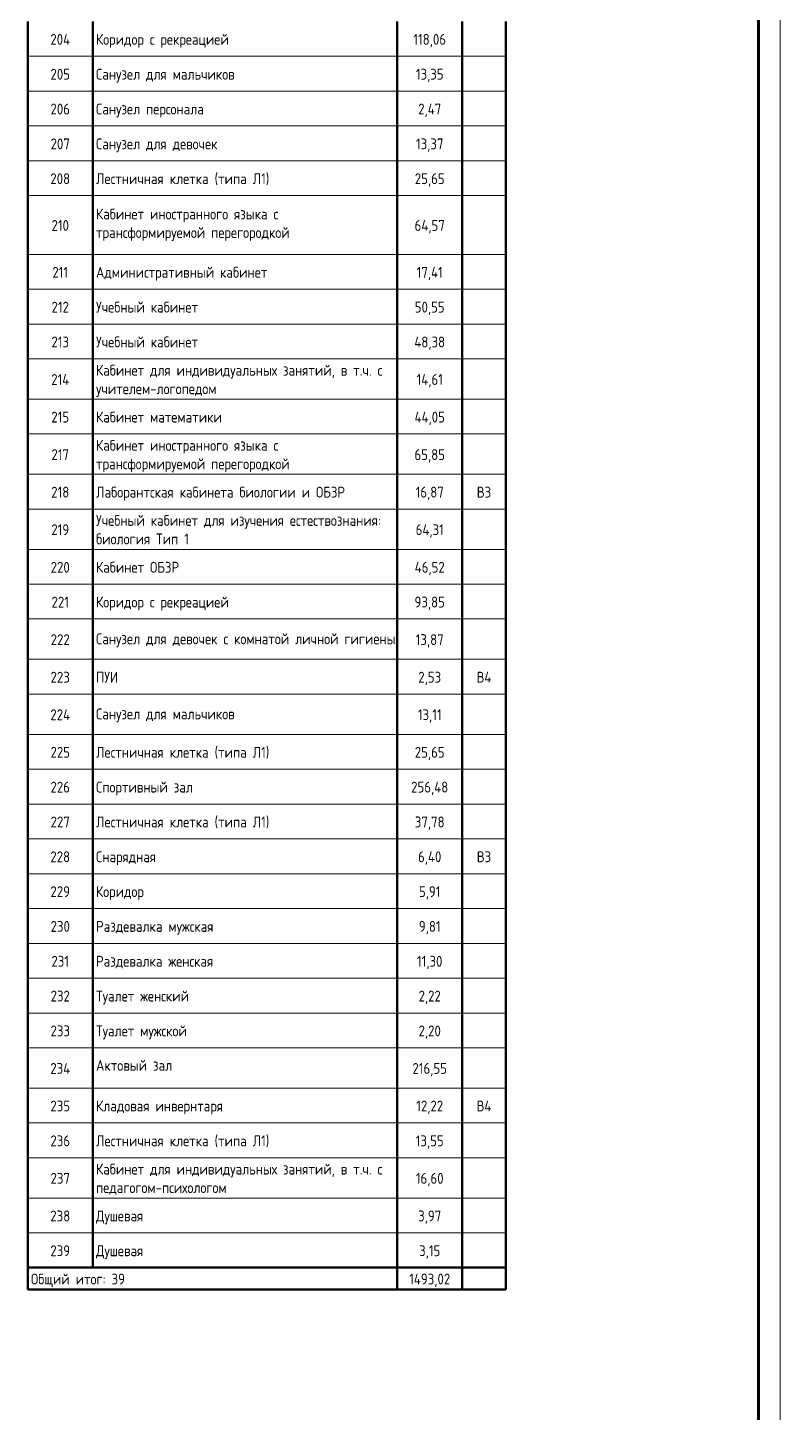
# Model space of a CAD drawing. Header units: millimetres. Extents: x -325553 to 627452, y -28539 to 738858.
# Drawn here: x 181162 to 198499, y 437513 to 469392 of the extents above; entities that cross this region are included whole.
import ezdxf

# ---------------------------------------------------------------- set-up
doc = ezdxf.new("R2010")
doc.units = ezdxf.units.MM
for name, color, linetype, lineweight in [('Графика спецификации', 7, 'Continuous', 20), ('Линии', 7, 'Continuous', 9), ('ОФ_рамка', 8, 'Continuous', 60)]:
    doc.layers.add(name, color=color, linetype=linetype, lineweight=lineweight)
doc.styles.add('GOST Common_7', font='', dxfattribs={"width": 0.9, "height": 2.5})
doc.styles.get('GOST Common_7').set_extended_font_data('GOST type B')

# ---------------------------------------------------------------- blocks, each defined once
blk = doc.blocks.new('А0')
at = {"layer": 'ОФ_рамка', "color": 0, "linetype": 'Continuous', "lineweight": 5, "ltscale": 100}
blk.add_lwpolyline([(341068, -393717), (341068, -309617)], dxfattribs=at)
at = {"layer": 'ОФ_рамка', "color": 0, "linetype": 'Continuous', "ltscale": 100}
blk.add_lwpolyline([(340568, -393217), (340568, -310117)], dxfattribs=at)
blk = doc.blocks.new('2 этаж')
at = {"layer": 'Линии', "color": 251, "lineweight": 50, "true_color": 0x636466}
for p, q in [((180421, 31617), (180421, 30815)), ((181921, 31617), (181921, 30815)), ((188932, 31617), (188932, 30815)), ((190432, 31617), (190432, 30815)), ((191432, 31617), (191432, 30815)), ((180421, 30815), (180421, 30013)), ((181921, 30815), (181921, 30013)), ((188932, 30815), (188932, 30013)), ((190432, 30815), (190432, 30013)), ((191432, 30815), (191432, 30013)), ((180421, 30013), (180421, 29211)), ((181921, 30013), (181921, 29211)), ((188932, 30013), (188932, 29211)), ((190432, 30013), (190432, 29211)), ((191432, 30013), (191432, 29211)), ((180421, 29211), (180421, 28410)), ((181921, 29211), (181921, 28410)), ((188932, 29211), (188932, 28410)), ((190432, 29211), (190432, 28410)), ((191432, 29211), (191432, 28410)), ((180421, 28410), (180421, 27608)), ((181921, 28410), (181921, 27608)), ((188932, 28410), (188932, 27608)), ((190432, 28410), (190432, 27608)), ((191432, 28410), (191432, 27608)), ((180421, 27608), (180421, 26254)), ((180421, 27608), (180421, 26806)), ((181921, 27608), (181921, 26254)), ((181921, 27608), (181921, 26806)), ((188932, 27608), (188932, 26254)), ((188932, 27608), (188932, 26806)), ((190432, 27608), (190432, 26254)), ((190432, 27608), (190432, 26806)), ((191432, 27608), (191432, 26254)), ((191432, 27608), (191432, 26806)), ((180421, 26254), (180421, 25452)), ((181921, 26254), (181921, 25452)), ((188932, 26254), (188932, 25452)), ((190432, 26254), (190432, 25452)), ((191432, 26254), (191432, 25452)), ((180421, 25452), (180421, 24651)), ((181921, 25452), (181921, 24651)), ((188932, 25452), (188932, 24651)), ((190432, 25452), (190432, 24651)), ((191432, 25452), (191432, 24651)), ((180421, 24651), (180421, 23849)), ((181921, 24651), (181921, 23849)), ((188932, 24651), (188932, 23849)), ((190432, 24651), (190432, 23849)), ((191432, 24651), (191432, 23849)), ((180421, 23849), (180421, 22922)), ((181921, 23849), (181921, 22922)), ((188932, 23849), (188932, 22922)), ((190432, 23849), (190432, 22922)), ((191432, 23849), (191432, 22922)), ((180421, 22922), (180421, 22120)), ((180421, 22922), (180421, 22120)), ((181921, 22922), (181921, 22120)), ((181921, 22922), (181921, 22120)), ((188932, 22922), (188932, 22120)), ((188932, 22922), (188932, 22120)), ((190432, 22922), (190432, 22120)), ((190432, 22922), (190432, 22120)), ((191432, 22922), (191432, 22120)), ((191432, 22922), (191432, 22120)), ((180421, 22120), (180421, 21192)), ((181921, 22120), (181921, 21192)), ((188932, 22120), (188932, 21192)), ((190432, 22120), (190432, 21192)), ((191432, 22120), (191432, 21192)), ((180421, 21192), (180421, 20391)), ((181921, 21192), (181921, 20391)), ((188932, 21192), (188932, 20391)), ((190432, 21192), (190432, 20391)), ((191432, 21192), (191432, 20391)), ((180421, 20391), (180421, 19463)), ((181921, 20391), (181921, 19463)), ((188932, 20391), (188932, 19463)), ((190432, 20391), (190432, 19463)), ((191432, 20391), (191432, 19463)), ((180421, 19463), (180421, 18661)), ((181921, 19463), (181921, 18661)), ((188932, 19463), (188932, 18661)), ((190432, 19463), (190432, 18661)), ((191432, 19463), (191432, 18661)), ((180421, 18661), (180421, 17860)), ((181921, 18661), (181921, 17860)), ((188932, 18661), (188932, 17860)), ((190432, 18661), (190432, 17860)), ((191432, 18661), (191432, 17860)), ((180421, 17860), (180421, 16932)), ((181921, 17860), (181921, 16932)), ((188932, 17860), (188932, 16932)), ((190432, 17860), (190432, 16932)), ((191432, 17860), (191432, 16932)), ((180421, 16932), (180421, 16130)), ((181921, 16932), (181921, 16130)), ((188932, 16932), (188932, 16130)), ((190432, 16932), (190432, 16130)), ((191432, 16932), (191432, 16130)), ((180421, 16130), (180421, 15203)), ((181921, 16130), (181921, 15203)), ((188932, 16130), (188932, 15203)), ((190432, 16130), (190432, 15203)), ((191432, 16130), (191432, 15203)), ((180421, 15203), (180421, 14401)), ((181921, 15203), (181921, 14401)), ((188932, 15203), (188932, 14401)), ((190432, 15203), (190432, 14401)), ((191432, 15203), (191432, 14401)), ((180421, 14401), (180421, 13599)), ((181921, 14401), (181921, 13599)), ((188932, 14401), (188932, 13599)), ((190432, 14401), (190432, 13599)), ((191432, 14401), (191432, 13599)), ((180421, 13599), (180421, 12798)), ((181921, 13599), (181921, 12798)), ((188932, 13599), (188932, 12798)), ((190432, 13599), (190432, 12798)), ((191432, 13599), (191432, 12798)), ((180421, 12798), (180421, 11996)), ((181921, 12798), (181921, 11996)), ((188932, 12798), (188932, 11996)), ((190432, 12798), (190432, 11996)), ((191432, 12798), (191432, 11996)), ((180421, 11996), (180421, 11194)), ((181921, 11996), (181921, 11194)), ((188932, 11996), (188932, 11194)), ((190432, 11996), (190432, 11194)), ((191432, 11996), (191432, 11194)), ((180421, 11194), (180421, 10392)), ((181921, 11194), (181921, 10392)), ((188932, 11194), (188932, 10392)), ((190432, 11194), (190432, 10392)), ((191432, 11194), (191432, 10392)), ((180421, 10392), (180421, 9590)), ((181921, 10392), (181921, 9590)), ((188932, 10392), (188932, 9590)), ((190432, 10392), (190432, 9590)), ((191432, 10392), (191432, 9590)), ((180421, 9590), (180421, 8788)), ((181921, 9590), (181921, 8788)), ((188932, 9590), (188932, 8788)), ((190432, 9590), (190432, 8788)), ((191432, 9590), (191432, 8788)), ((180421, 8788), (180421, 7987)), ((181921, 8788), (181921, 7987)), ((188932, 8788), (188932, 7987)), ((190432, 8788), (190432, 7987)), ((191432, 8788), (191432, 7987)), ((180421, 7987), (180421, 7059)), ((181921, 7987), (181921, 7059)), ((188932, 7987), (188932, 7059)), ((190432, 7987), (190432, 7059)), ((191432, 7987), (191432, 7059)), ((180421, 7059), (180421, 6257)), ((181921, 7059), (181921, 6257)), ((188932, 7059), (188932, 6257)), ((190432, 7059), (190432, 6257)), ((191432, 7059), (191432, 6257)), ((180421, 6257), (180421, 5456)), ((181921, 6257), (181921, 5456)), ((188932, 6257), (188932, 5456)), ((190432, 6257), (190432, 5456)), ((191432, 6257), (191432, 5456)), ((180421, 5456), (180421, 4528)), ((181921, 5456), (181921, 4528)), ((188932, 5456), (188932, 4528)), ((190432, 5456), (190432, 4528)), ((191432, 5456), (191432, 4528)), ((180421, 4528), (180421, 3726)), ((181921, 4528), (181921, 3726)), ((188932, 4528), (188932, 3726)), ((190432, 4528), (190432, 3726)), ((191432, 4528), (191432, 3726)), ((180421, 3726), (180421, 2925)), ((181921, 3726), (181921, 2925)), ((188932, 3726), (188932, 2925)), ((190432, 3726), (190432, 2925)), ((191432, 3726), (191432, 2925)), ((181921, 2925), (180421, 2925)), ((180421, 2925), (180421, 2423)), ((188932, 2925), (181921, 2925)), ((190432, 2925), (188932, 2925)), ((188932, 2925), (188932, 2423)), ((191432, 2925), (190432, 2925)), ((190432, 2925), (190432, 2423)), ((191432, 2925), (191432, 2423)), ((191433, 2925), (191433, 2423)), ((181921, 2423), (180421, 2423)), ((188932, 2423), (181921, 2423)), ((190432, 2423), (188932, 2423)), ((191432, 2423), (190432, 2423)), ((191433, 2423), (191432, 2423))]:
    blk.add_line(p, q, dxfattribs=at)
at = {"layer": 'Линии', "color": 251, "lineweight": 20, "true_color": 0x636466}
for p, q in [((181921, 30815), (180421, 30815)), ((188932, 30815), (181921, 30815)), ((190432, 30815), (188932, 30815)), ((191432, 30815), (190432, 30815)), ((181921, 30013), (180421, 30013)), ((188932, 30013), (181921, 30013)), ((190432, 30013), (188932, 30013)), ((191432, 30013), (190432, 30013)), ((181921, 29211), (180421, 29211)), ((188932, 29211), (181921, 29211)), ((190432, 29211), (188932, 29211)), ((191432, 29211), (190432, 29211)), ((181921, 28410), (180421, 28410)), ((188932, 28410), (181921, 28410)), ((190432, 28410), (188932, 28410)), ((191432, 28410), (190432, 28410)), ((181921, 27608), (180421, 27608)), ((181921, 27608), (180421, 27608)), ((188932, 27608), (181921, 27608)), ((188932, 27608), (181921, 27608)), ((190432, 27608), (188932, 27608)), ((190432, 27608), (188932, 27608)), ((191432, 27608), (190432, 27608)), ((191432, 27608), (190432, 27608)), ((181921, 26254), (180421, 26254)), ((188932, 26254), (181921, 26254)), ((190432, 26254), (188932, 26254)), ((191432, 26254), (190432, 26254)), ((181921, 25452), (180421, 25452)), ((188932, 25452), (181921, 25452)), ((190432, 25452), (188932, 25452)), ((191432, 25452), (190432, 25452)), ((181921, 24651), (180421, 24651)), ((188932, 24651), (181921, 24651)), ((190432, 24651), (188932, 24651)), ((191432, 24651), (190432, 24651)), ((181921, 23849), (180421, 23849)), ((188932, 23849), (181921, 23849)), ((190432, 23849), (188932, 23849)), ((191432, 23849), (190432, 23849)), ((181921, 22922), (180421, 22922)), ((188932, 22922), (181921, 22922)), ((190432, 22922), (188932, 22922)), ((191432, 22922), (190432, 22922)), ((181921, 22120), (180421, 22120)), ((181921, 22120), (180421, 22120)), ((188932, 22120), (181921, 22120)), ((188932, 22120), (181921, 22120)), ((190432, 22120), (188932, 22120)), ((190432, 22120), (188932, 22120)), ((191432, 22120), (190432, 22120)), ((191432, 22120), (190432, 22120)), ((181921, 21192), (180421, 21192)), ((188932, 21192), (181921, 21192)), ((190432, 21192), (188932, 21192)), ((191432, 21192), (190432, 21192)), ((181921, 20391), (180421, 20391)), ((188932, 20391), (181921, 20391)), ((190432, 20391), (188932, 20391)), ((191432, 20391), (190432, 20391)), ((181921, 19463), (180421, 19463)), ((188932, 19463), (181921, 19463)), ((190432, 19463), (188932, 19463)), ((191432, 19463), (190432, 19463)), ((181921, 18661), (180421, 18661)), ((188932, 18661), (181921, 18661)), ((190432, 18661), (188932, 18661)), ((191432, 18661), (190432, 18661)), ((181921, 17860), (180421, 17860)), ((188932, 17860), (181921, 17860)), ((190432, 17860), (188932, 17860)), ((191432, 17860), (190432, 17860)), ((181921, 16932), (180421, 16932)), ((188932, 16932), (181921, 16932)), ((190432, 16932), (188932, 16932)), ((191432, 16932), (190432, 16932)), ((181921, 16130), (180421, 16130)), ((188932, 16130), (181921, 16130)), ((190432, 16130), (188932, 16130)), ((191432, 16130), (190432, 16130)), ((181921, 15203), (180421, 15203)), ((188932, 15203), (181921, 15203)), ((190432, 15203), (188932, 15203)), ((191432, 15203), (190432, 15203)), ((181921, 14401), (180421, 14401)), ((188932, 14401), (181921, 14401)), ((190432, 14401), (188932, 14401)), ((191432, 14401), (190432, 14401)), ((181921, 13599), (180421, 13599)), ((188932, 13599), (181921, 13599)), ((190432, 13599), (188932, 13599)), ((191432, 13599), (190432, 13599)), ((181921, 12798), (180421, 12798)), ((188932, 12798), (181921, 12798)), ((190432, 12798), (188932, 12798)), ((191432, 12798), (190432, 12798)), ((181921, 11996), (180421, 11996)), ((188932, 11996), (181921, 11996)), ((190432, 11996), (188932, 11996)), ((191432, 11996), (190432, 11996)), ((181921, 11194), (180421, 11194)), ((188932, 11194), (181921, 11194)), ((190432, 11194), (188932, 11194)), ((191432, 11194), (190432, 11194)), ((181921, 10392), (180421, 10392)), ((188932, 10392), (181921, 10392)), ((190432, 10392), (188932, 10392)), ((191432, 10392), (190432, 10392)), ((181921, 9590), (180421, 9590)), ((188932, 9590), (181921, 9590)), ((190432, 9590), (188932, 9590)), ((191432, 9590), (190432, 9590)), ((181921, 8788), (180421, 8788)), ((188932, 8788), (181921, 8788)), ((190432, 8788), (188932, 8788)), ((191432, 8788), (190432, 8788)), ((181921, 7987), (180421, 7987)), ((188932, 7987), (181921, 7987)), ((190432, 7987), (188932, 7987)), ((191432, 7987), (190432, 7987)), ((181921, 7059), (180421, 7059)), ((188932, 7059), (181921, 7059)), ((190432, 7059), (188932, 7059)), ((191432, 7059), (190432, 7059)), ((181921, 6257), (180421, 6257)), ((188932, 6257), (181921, 6257)), ((190432, 6257), (188932, 6257)), ((191432, 6257), (190432, 6257)), ((181921, 5456), (180421, 5456)), ((188932, 5456), (181921, 5456)), ((190432, 5456), (188932, 5456)), ((191432, 5456), (190432, 5456)), ((181921, 4528), (180421, 4528)), ((188932, 4528), (181921, 4528)), ((190432, 4528), (188932, 4528)), ((191432, 4528), (190432, 4528)), ((181921, 3726), (180421, 3726)), ((188932, 3726), (181921, 3726)), ((190432, 3726), (188932, 3726)), ((191432, 3726), (190432, 3726))]:
    blk.add_line(p, q, dxfattribs=at)
at = {"layer": 'Графика спецификации', "color": 251, "true_color": 0x636466, "char_height": 250, "line_spacing_factor": 1.022761, "style": 'GOST Common_7'}
for s, insert, width, attachment_point in [('204', (181171, 31330), 588.33, 2), ('Коридор с рекреацией', (181996, 31330), 6936.46, 1), ('118,06', (189682, 31330), 868.92, 2), ('205', (181171, 30528), 561.18, 2), ('Санузел для мальчиков', (181996, 30528), 6752.21, 1), ('13,35', (189682, 30528), 790.47, 2), ('206', (181171, 29726), 561.18, 2), ('Санузел персонала', (181996, 29726), 3131.72, 1), ('2,47', (189682, 29726), 681.86, 2), ('207', (181171, 28924), 561.18, 2), ('Санузел для девочек', (181996, 28924), 6323.79, 1), ('13,37', (189682, 28924), 790.47, 2), ('208', (181171, 28122), 561.18, 2), ('Лестничная клетка (типа Л1)', (181996, 28122), 4836.37, 1), ('25,65', (189682, 28122), 841.76, 2), ('Кабинет иностранного языка с\\Pтрансформируемой перегородкой', (181996, 27309), 7370.71, 1), ('210', (181171, 27045), 509.89, 2), ('64,57', (189682, 27045), 868.92, 2), ('211', (181171, 25967), 458.6, 2), ('Административный кабинет', (181996, 25967), 7977.15, 1), ('17,41', (189682, 25967), 766.34, 2), ('212', (181171, 25165), 509.89, 2), ('Учебный кабинет', (181996, 25165), 4969.12, 1), ('50,55', (189682, 25165), 841.76, 2), ('213', (181171, 24363), 509.89, 2), ('Учебный кабинет', (181996, 24363), 4969.12, 1), ('48,38', (189682, 24363), 868.92, 2), ('Кабинет для индивидуальных занятий, в т.ч. с\\Pучителем-логопедом', (181996, 23712), 7627.17, 1), ('214', (181171, 23499), 537.04, 2), ('14,61', (189682, 23499), 766.34, 2), ('Кабинет математики', (181996, 22634), 3599.37, 1), ('44,05', (189682, 22634), 896.07, 2), ('215', (181171, 22634), 509.89, 2), ('217', (181171, 21770), 509.89, 2), ('Кабинет иностранного языка с\\Pтрансформируемой перегородкой', (181996, 21983), 5497.11, 1), ('65,85', (189682, 21770), 841.76, 2), ('218', (181171, 20905), 509.89, 2), ('Лаборантская кабинета биологии и ОБЗР', (181996, 20905), 6891, 1), ('16,87', (189682, 20905), 790.47, 2), ('В3', (190932, 20905), 401.27, 2), ('Учебный кабинет для изучения естествознания:\\Pбиология Тип 1', (181996, 20254), 7949.99, 1), ('219', (181171, 20041), 509.89, 2), ('64,31', (189682, 20041), 817.63, 2), ('220', (181171, 19176), 561.18, 2), ('Кабинет ОБЗР', (181996, 19176), 2356.34, 1), ('46,52', (189682, 19176), 868.92, 2), ('221', (181171, 18374), 509.89, 2), ('Коридор с рекреацией', (181996, 18374), 6936.46, 1), ('93,85', (189682, 18374), 868.92, 2), ('222', (181171, 17510), 561.18, 2), ('Санузел для девочек с комнатой личной гигиены', (181996, 17528), 7983.18, 1), ('13,87', (189682, 17510), 790.47, 2), ('223', (181171, 16645), 561.18, 2), ('ПУИ', (181996, 16645), 642.64, 1), ('2,53', (189682, 16645), 654.71, 2), ('В4', (190932, 16645), 428.42, 2), ('224', (181171, 15780), 588.33, 2), ('Санузел для мальчиков', (181996, 15799), 7171.59, 1), ('13,11', (189682, 15780), 687.89, 2), ('225', (181171, 14916), 561.18, 2), ('Лестничная клетка (типа Л1)', (181996, 14916), 4836.37, 1), ('25,65', (189682, 14916), 841.76, 2), ('226', (181171, 14114), 561.18, 2), ('Спортивный зал', (181996, 14114), 5180.32, 1), ('256,48', (189682, 14114), 1055.98, 2), ('227', (181171, 13312), 561.18, 2), ('Лестничная клетка (типа Л1)', (181996, 13312), 4836.37, 1), ('37,78', (189682, 13312), 841.76, 2), ('228', (181171, 12510), 561.18, 2), ('Снарядная', (181996, 12510), 1737.84, 1), ('6,40', (189682, 12510), 681.86, 2), ('В3', (190932, 12510), 401.27, 2), ('229', (181171, 11708), 561.18, 2), ('Коридор', (181996, 11708), 1336.56, 1), ('5,91', (189682, 11708), 603.41, 2), ('230', (181171, 10907), 561.18, 2), ('Раздевалка мужская', (181996, 10907), 3454.55, 1), ('9,81', (189682, 10907), 603.41, 2), ('231', (181171, 10105), 509.89, 2), ('Раздевалка женская', (181996, 10105), 3427.4, 1), ('11,30', (189682, 10105), 739.18, 2), ('232', (181171, 9303), 561.18, 2), ('Туалет женский', (181996, 9303), 2664.08, 1), ('2,22', (189682, 9303), 654.71, 2), ('233', (181171, 8501), 561.18, 2), ('Туалет мужской', (181996, 8501), 2691.23, 1), ('2,20', (189682, 8501), 654.71, 2), ('Актовый зал', (181996, 7708), 6601.36, 1), ('234', (181171, 7637), 588.33, 2), ('216,55', (189682, 7637), 977.53, 2), ('235', (181171, 6772), 561.18, 2), ('Кладовая инвернтаря', (181996, 6772), 3623.51, 1), ('12,22', (189682, 6772), 790.47, 2), ('В4', (190932, 6772), 428.42, 2), ('236', (181171, 5970), 561.18, 2), ('Лестничная клетка (типа Л1)', (181996, 5970), 4836.37, 1), ('13,55', (189682, 5970), 790.47, 2), ('237', (181171, 5106), 561.18, 2), ('Кабинет для индивидуальных занятий, в т.ч. с\\Pпедагогом-психологом', (181996, 5319), 7627.17, 1), ('16,60', (189682, 5106), 790.47, 2), ('238', (181171, 4241), 561.18, 2), ('Душевая', (181996, 4241), 1445.18, 1), ('3,97', (189682, 4241), 654.71, 2), ('239', (181171, 3439), 561.18, 2), ('Душевая', (181996, 3439), 1445.18, 1), ('3,15', (189682, 3439), 603.41, 2), ('Общий итог: 39', (180496, 2788), 2489.09, 1), ('1493,02', (189682, 2788), 1191.74, 2)]:
    blk.add_mtext(s, dxfattribs=dict(at, insert=insert, width=width, attachment_point=attachment_point))

msp = doc.modelspace()

# ---------------------------------------------------------------- block references
msp.add_blockref('2 этаж', (740.6, 437918.3))
at = {"layer": 'ОФ_рамка', "color": 0, "lineweight": -2}
msp.add_blockref('А0', (-142569.1, 789719.4), dxfattribs=at)

doc.saveas('drawing.dxf')
